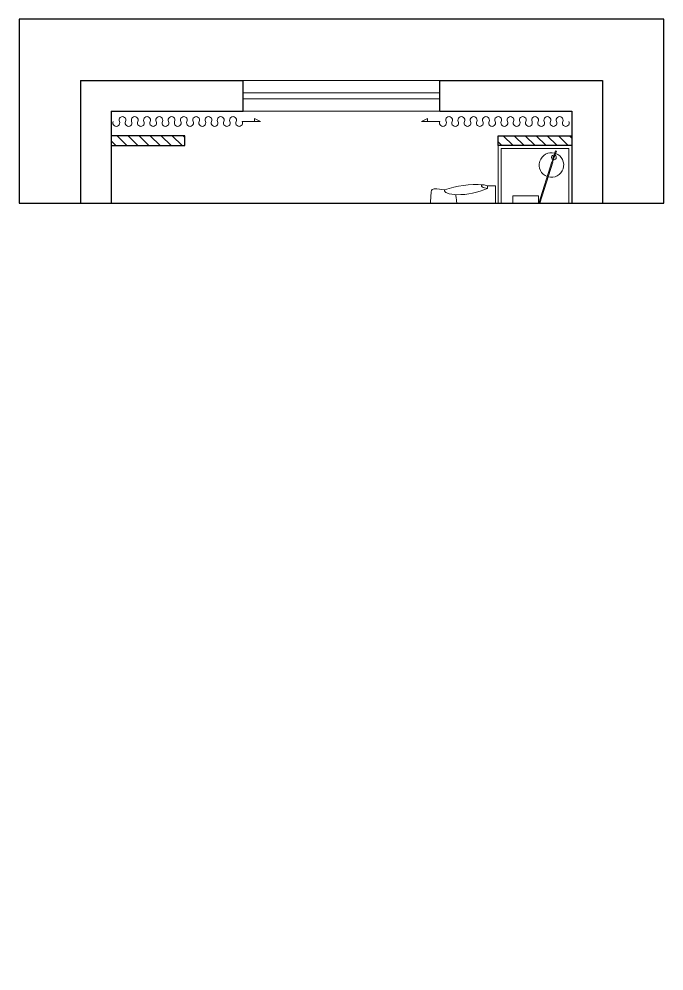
# Model space of a CAD drawing. Header units: millimetres. Extents: x 3162 to 221128, y -144913 to 11496.
# Drawn here: x 214782 to 220032, y -52603 to -44853 of the extents above; entities that cross this region are included whole.
import ezdxf
from ezdxf.xclip import XClip

# ---------------------------------------------------------------- set-up
doc = ezdxf.new("R2010")
doc.units = ezdxf.units.MM
doc.header["$LTSCALE"] = 10
doc.header["$XCLIPFRAME"] = 2
doc.linetypes.add('DASH', pattern=[8.89, 6.35, -2.54])
doc.linetypes.add('HIDDEN', pattern=[9.525, 6.35, -3.175])
for name, color, linetype, lineweight in [('FF-Curtain【平面窗帘】', 32, 'Continuous', 0), ('FF-Win【窗】', 132, 'Continuous', 0), ('FF-【活动成品家具】', 51, 'Continuous', 0), ('Hidden【虚线】', 136, 'DASH', 0)]:
    doc.layers.add(name, color=color, linetype=linetype, lineweight=lineweight)
doc.layers.add('WALL_NEW【新建墙体】', color=4, linetype='Continuous')
doc.layers.add('WALL【墙体】', color=7, linetype='Continuous')

# ---------------------------------------------------------------- blocks, each defined once
blk = doc.blocks.new('hlw_3_1600_250')
for p, q in [((-0.5, 0.078125), (0.5, 0.078125)), ((-0.5, -0.078125), (0.5, -0.078125))]:
    blk.add_line(p, q)
at = {"linetype": 'HIDDEN', "ltscale": 15}
for p, q in [((-0.5, 0.015625), (0.5, 0.015625)), ((-0.5, -0.015625), (0.5, -0.015625))]:
    blk.add_line(p, q, dxfattribs=at)
blk = doc.blocks.new('tasklight')
at = {"color": 251}
for p, q in [((-25, 96.3), (440.3, 242.9)), ((-22.6, 88.7), (442.7, 235.3)), ((457.5, 270.3), (495.7, 282.4)), ((459, 265.6), (497.2, 277.6)), ((471.1, 227.4), (509.2, 239.4)), ((472.6, 222.7), (510.7, 234.7)), ((474.8, 265.3), (527.3, 281.8)), ((483.9, 236.7), (536.3, 253.2)), ((487.8, 282.5), (492.5, 284)), ((488.5, 280.1), (487.8, 282.5)), ((491.5, 270.6), (490, 275.3)), ((493.3, 281.6), (492.5, 284)), ((496.3, 272.1), (494.8, 276.8)), ((497.2, 277.6), (495.7, 282.4)), ((500.6, 242), (502.1, 237.2)), ((505.3, 243.5), (506.8, 238.7)), ((508.3, 233.9), (509.1, 231.5)), ((509.2, 239.4), (510.7, 234.7)), ((503.6, 232.4), (504.3, 230)), ((504.3, 230), (509.1, 231.5)), ((-115.6, 67.8), (-70.8, 81.9)), ((-96, 71.9), (-24.4, 94.4)), ((-94.8, 68), (-23.2, 90.6)), ((-71.7, 84.7), (-56.5, 89.6)), ((-70.8, 81.9), (-71.7, 84.7)), ((-55.6, 86.7), (-70.8, 81.9)), ((-70.8, 81.9), (-70.2, 80)), ((-67.4, 80.9), (-68, 82.8)), ((-57.8, 83.9), (-58.4, 85.8)), ((-55.6, 86.7), (-56.5, 89.6)), ((-22.6, 88.7), (-25, 96.3)), ((-113.2, 60.1), (-115.6, 67.8)), ((-113.2, 60.1), (-68.4, 74.3)), ((-94.8, 68), (-96, 71.9)), ((-69, 76.2), (-68.4, 74.3))]:
    blk.add_line(p, q, dxfattribs=at)
for radius in [35, 15]:
    blk.add_circle((572.3, 280.3), radius, dxfattribs=at)
for centre, radius, start, end in [((572.3, 280.3), 70, 209.85888, 185.11163), ((465, 246.5), 25, 107.48525, 287.48525), ((465, 246.5), 20, 107.48525, 287.48525), ((479.4, 251), 15, 107.48525, 287.48525), ((572.3, 280.3), 45, 178.01403, 216.95647), ((0, 100), 100, 19.7777, 195.19281), ((0, 100), 100, 199.7777, 15.19281), ((-62, 80.5), 20, 209.02221, 185.94829)]:
    blk.add_arc(centre, radius, start, end, dxfattribs=at)
blk = doc.blocks.new('海龙_04090929')
at = {"color": 0, "linetype": 'ByBlock'}
for p, q in [((271.2, -44.5, 0), (-271.2, -45.4, 0)), ((-271.1, -109.6, 0), (-271.2, -45.4, 0)), ((271.3, -108.7, 0), (271.2, -44.5, 0)), ((-278.9, -136.2, 0), (-271.1, -109.6, 0)), ((-271.1, -109.6, 0), (-250.2, -109.5, 0)), ((-271.1, -109.6, 0), (-250.2, -109.5, 0)), ((-250.2, -109.5, 0), (-258, -144.4, 0)), ((-250.2, -109.5, 0), (-258, -144.4, 0)), ((250.4, -108.6, 0), (258.3, -143.6, 0)), ((271.3, -108.7, 0), (250.4, -108.6, 0)), ((250.4, -108.6, 0), (258.3, -143.6, 0)), ((271.3, -108.7, 0), (250.4, -108.6, 0)), ((279.2, -135.3, 0), (271.3, -108.7, 0))]:
    blk.add_line(p, q, dxfattribs=at)
at = {"ltscale": 500}
blk.add_lwpolyline([(600, 577.1), (600, -22.9), (-600, -22.9), (-600, 577.1)], close=True, dxfattribs=at)
at = {"color": 251}
for points in [[(575, 552.1), (575, 2.1), (-575, 2.1), (-575, 552.1)], [(483.8, 61), (233.8, 61), (233.8, 411), (483.8, 411)], [(-189.7, 304.9), (189.7, 304.9), (189.7, 97.6), (-189.7, 97.6)]]:
    blk.add_lwpolyline(points, close=True, dxfattribs=at)
blk.add_lwpolyline([(281, 411), (281, 453.9), (531, 453.9), (531, 103.9), (483.8, 103.9)], dxfattribs=at)
at = {"color": 0, "linetype": 'ByBlock'}
for centre, radius, start, end in [((490.4, -202.2, 0), 773.1, 175.80336, 199.53273), ((-255.2, -145.3, 0), 25.4, 158.99011, 180.62502), ((-255.2, -145.3, 0), 25.4, 180.62502, 200.62672), ((-255.2, -145.3, 0), 25.4, 180.62502, 200.62672), ((-273, -152, 0), 6.35, 200.62672, 296.64596), ((-273, -152, 0), 6.35, 200.62672, 296.64596), ((-281.6, -135, 0), 25.4, 296.64596, 338.28256), ((-281.6, -135, 0), 25.4, 296.64596, 338.28256), ((-825.4, -356.4, 0), 625.9, 359.84129, 23.2355), ((-825.4, -356.4, 0), 625.9, 359.84129, 23.2355), ((826.4, -353.7, 0), 625.9, 156.94898, 180.3432), ((826.4, -353.7, 0), 625.9, 156.94898, 180.3432), ((-489.9, -203.8, 0), 773.1, 340.65176, 4.38113), ((281.9, -134.1, 0), 25.4, 201.90193, 243.53853), ((281.9, -134.1, 0), 25.4, 201.90193, 243.53853), ((273.4, -151.2, 0), 6.35, 243.53853, 339.55777), ((273.4, -151.2, 0), 6.35, 243.53853, 339.55777), ((255.5, -144.5, 0), 25.4, 359.55947, 21.19437), ((255.5, -144.5, 0), 25.4, 339.55777, 359.55947), ((255.5, -144.5, 0), 25.4, 339.55777, 359.55947), ((-411.2, -361.5, 0), 211.7, 337.8885, 0.9101), ((-411.2, -361.5, 0), 211.7, 337.8885, 0.9101), ((2.4, -1560, 0), 1208.4, 80.56409, 99.62039), ((2.4, -1560, 0), 1208.4, 80.56409, 99.62039), ((412.2, -360.1, 0), 211.7, 179.27439, 202.29599), ((412.2, -360.1, 0), 211.7, 179.27439, 202.29599), ((133.9, -545.8, 0), 381.7, 167.11391, 179.48638), ((-239.7, -435.3, 0), 25.4, 273.35663, 346.67419), ((-239.7, -435.3, 0), 25.4, 273.35663, 346.67419), ((241, -434.5, 0), 25.4, 193.5103, 266.82786), ((241, -434.5, 0), 25.4, 193.5103, 266.82786), ((-132.2, -546.2, 0), 381.7, 0.69811, 13.07057), ((-222.4, -542.6, 0), 25.4, 179.50765, 265.22035), ((224, -541.9, 0), 25.4, 274.96413, 0.67683), ((-3.4, 2077, 0), 2654.1, 265.22035, 274.96413)]:
    blk.add_arc(centre, radius, start, end, dxfattribs=at)
at = {"color": 251, "extrusion": (-2.3211e-12, 1.2757e-12, -1), "zscale": -1, "rotation": 180.1031689503806}
blk.add_blockref('tasklight', (441.3, 511.2, 0), dxfattribs=at)
blk = doc.blocks.new('海龙_05140578')
at = {"layer": 'WALL_NEW【新建墙体】'}
h = blk.add_hatch(dxfattribs=at)
h.set_pattern_fill('ANSI31', color=8, scale=20, style=0)
h.set_pattern_definition([(45, (-3175, 1275), (-44.9013, 44.9013), [])])
h.paths.add_polyline_path([(-3095, 1875), (-3175, 1875), (-3175, 1275), (-3095, 1275)])
h.paths.add_polyline_path([(-3095, -1275), (-3175, -1275), (-3175, -1875), (-3095, -1875)])
h.paths.add_polyline_path([(1355, 125), (1175, 125), (1175, -335), (1295, -335), (1295, 5), (1355, 5)])
h.paths.add_polyline_path([(1295, 1875), (1175, 1875), (1175, 1275), (1295, 1275)])
h.paths.add_polyline_path([(1295, -1575), (1175, -1575), (1175, -1875), (1295, -1875)])
h.paths.add_polyline_path([(3375, 325), (3135, 325), (3135, 125), (2157.1, 125), (2157.1, 5), (3375, 5)])
h.paths.add_polyline_path([(2320, 1875), (2200, 1875), (2200, 1275), (2320, 1275)])
at = {"layer": 'FF-Curtain【平面窗帘】'}
for points in [[(-3290.8, 1850.8, -1.6), (-3290.8, 1800.8, 1.6), (-3290.8, 1750.8, -1.6), (-3290.8, 1700.8, 1.6), (-3290.8, 1650.8, -1.6), (-3290.8, 1600.8, 1.6), (-3290.8, 1550.8, -1.6), (-3290.8, 1500.8, 1.6), (-3290.8, 1450.8, -1.6), (-3290.8, 1400.8, 1.6), (-3290.8, 1350.8, -1.6), (-3290.8, 1300.8, 1.6), (-3290.8, 1250.8, -1.6), (-3290.8, 1200.8, 1.6), (-3290.8, 1150.8, -1.6), (-3290.8, 1100.8, 1.6), (-3290.8, 1050.8, -1.6), (-3290.8, 1000.8, 1.6), (-3290.8, 950.8, -1.6), (-3290.8, 900.8, 1.6), (-3290.8, 850.8, -1.6), (-3290.8, 800.8), (-3290.8, 750.8), (-3290.8, 700.8), (-3290.8, 650.8), (-3315.8, 700.8), (-3290.8, 700.8)], [(-3290.8, -1858.2, 1.6), (-3290.8, -1808.2, -1.6), (-3290.8, -1758.2, 1.6), (-3290.8, -1708.2, -1.6), (-3290.8, -1658.2, 1.6), (-3290.8, -1608.2, -1.6), (-3290.8, -1558.2, 1.6), (-3290.8, -1508.2, -1.6), (-3290.8, -1458.2, 1.6), (-3290.8, -1408.2, -1.6), (-3290.8, -1358.2, 1.6), (-3290.8, -1308.2, -1.6), (-3290.8, -1258.2, 1.6), (-3290.8, -1208.2, -1.6), (-3290.8, -1158.2, 1.6), (-3290.8, -1108.2, -1.6), (-3290.8, -1058.2, 1.6), (-3290.8, -1008.2, -1.6), (-3290.8, -958.2, 1.6), (-3290.8, -908.2, -1.6), (-3290.8, -858.2, 1.6), (-3290.8, -808.2), (-3290.8, -758.2), (-3290.8, -708.2), (-3290.8, -658.2), (-3315.8, -708.2), (-3290.8, -708.2)]]:
    blk.add_lwpolyline(points, format="xyb", dxfattribs=at)
at = {"layer": 'WALL_NEW【新建墙体】'}
for points in [[(-3175, 1875), (-3095, 1875), (-3095, 1275), (-3175, 1275)], [(-3175, -1875), (-3095, -1875), (-3095, -1275), (-3175, -1275)]]:
    blk.add_lwpolyline(points, close=True, dxfattribs=at)
at = {"layer": 'WALL【墙体】'}
for p, q in [((-3625, 800), (-3625, 2125)), ((-3625, 2125), (3375, 2125)), ((-3375, 800), (-3375, 1875)), ((-3375, 1875), (3375, 1875)), ((-3375, 800), (-3625, 800)), ((-3625, -2125), (-3625, -800)), ((-3375, -800), (-3625, -800)), ((-3375, -1875), (-3375, -800)), ((-3375, -1875), (3375, -1875)), ((-3625, -2125), (3625, -2125))]:
    blk.add_line(p, q, dxfattribs=at)
at = {"layer": 'FF-Win【窗】', "xscale": 1600, "yscale": 1600, "zscale": 1600, "rotation": 90}
blk.add_blockref('hlw_3_1600_250', (-3500, 0), dxfattribs=at)
at = {"layer": 'FF-【活动成品家具】'}
blk.add_blockref('海龙_04090929', (-2495, 1297.9), dxfattribs=at)

msp = doc.modelspace()

# ---------------------------------------------------------------- linework, layer by layer
at = {"layer": 'Hidden【虚线】'}
msp.add_lwpolyline([(214782, -44853.4), (214782, -46353.4), (220032, -46353.4), (220032, -44853.4)], close=True, dxfattribs=at)

# ---------------------------------------------------------------- block references
at = {"layer": 'WALL_NEW【新建墙体】'}
ref = msp.add_blockref('海龙_05140578', (217407, -48978.4), dxfattribs=dict(at, rotation=270))
XClip(ref).set_block_clipping_path([(-4124.9999941629, -2624.9999844621), (-2624.9999941629, 2625.0000155379)])

doc.saveas('drawing.dxf')
